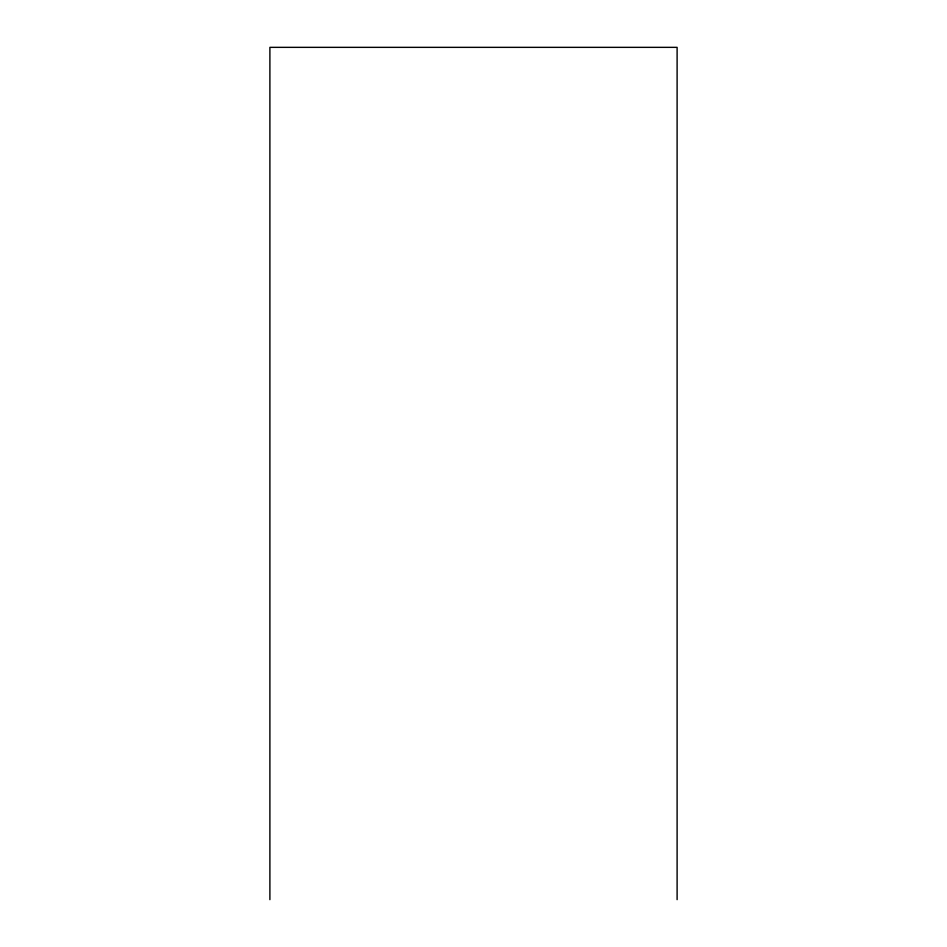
<?xml version="1.0" encoding="UTF-8"?>
<svg xmlns="http://www.w3.org/2000/svg" width="947" height="947" viewBox="0 0 947 947"><rect width="100%" height="100%" fill="white"/><g stroke="black" fill="none" stroke-linecap="round" stroke-linejoin="round"><path stroke-width="1.42" d="M677.105 899.65L677.105 47.35L269.895 47.35L269.895 899.65"/></g></svg>
